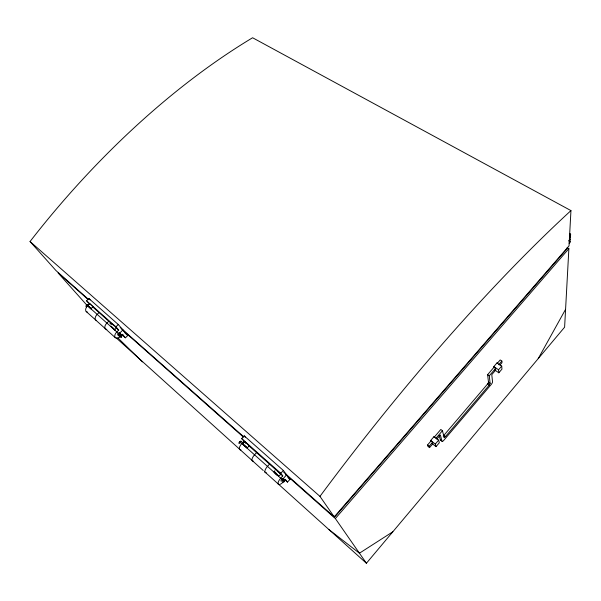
<?xml version="1.0" encoding="UTF-8"?>
<svg xmlns="http://www.w3.org/2000/svg" width="601" height="601" viewBox="0 0 601 601"><rect width="100%" height="100%" fill="white"/><g stroke="black" fill="none" stroke-linecap="round" stroke-linejoin="round"><path stroke-width="0.9" d="M566.901 248.16L566.863 248.942L335.268 516.372L334.952 515.921M567.246 247.732L568.877 248.656L564.609 327.192L366.407 563.25L264.65 471.762M88.309 299.193L55.991 270.578L30.05 241.527A452.891 214.542 -50.7 0 1 252.6 37.75L570.95 210.598L569.034 245.847L334.231 516.92L283.642 472.131M569.44 235.938L570.507 236.486L570.439 237.673L569.41 238.852M569.463 233.504L570.642 234.112L570.574 235.299L569.545 236.486M284.671 480.56L284.311 480.086L283.244 480.838A1.525 0.586 -49.9 0 0 282.59 482.445A1.525 0.586 -49.9 0 0 283.972 481.777C285.708 480.582 282.816 477.464 281.681 479.44A1.525 0.586 -49.9 0 0 280.967 480.785A1.525 0.586 -49.9 0 0 281.591 481.048M118.697 335.05A1.322 0.781 -46.3 0 1 117.676 334.817A1.322 0.781 -46.3 0 1 118.202 333.487L119.659 333.157L120.921 334.885L120.41 335.711A1.322 0.781 -46.3 0 1 118.945 336.049A1.322 0.781 -46.3 0 1 119.366 334.532L120.448 334.021L120.921 334.885M538.233 358.602L565.579 309.335M445.762 436.236L445.356 436.709A2.073 0.609 -53.7 0 1 444.131 437.363L444.071 437.137M494.826 370.058L498.838 372.793L501.963 369.112L501.715 366.084L497.004 362.891L493.857 366.58L493.932 367.294L495.585 368.421L489.267 375.82L490.115 383.303A2.186 0.624 -54.9 0 1 489.161 385.181L445.416 436.642L443.756 435.492A2.073 0.609 -53.7 0 1 443.17 436.01M432.487 442.374L432.878 443.733L429.55 447.64L429.144 446.288L432.487 442.374L430.677 440.51L434.012 436.604L438.647 440.135L439.346 442.734L436.033 446.633L432.089 443.606M435.815 438.467L442.449 430.699L440.811 429.475L434.185 437.227L434.012 436.604M498.725 364.739L501.865 361.066L500.205 359.946L497.072 363.62L497.004 362.891M436.792 439.151L440.353 434.966L441.99 441.247A2.539 0.736 -53.6 0 0 443.831 440.255L491.122 384.595A2.487 0.706 -54.9 0 0 492.542 381.77L491.783 374.648L495.735 370.013L495.585 368.421M499.912 365.123L501.993 362.681L501.865 361.066M436.033 446.633L435.312 444.056L438.647 440.135M498.838 372.793L498.56 369.78L501.715 366.084M443.808 435.432L488.568 382.845L487.621 374.686L493.932 367.294M429.55 447.64L427.927 446.385L427.521 445.033L430.857 441.126M569.222 242.308L570.244 241.129L570.176 242.353L569.162 243.533M366.407 563.25L335.358 518.55L568.877 248.656M569.605 235.299L570.642 234.112M569.478 237.673L570.507 236.486M569.35 240.032L570.379 238.852L570.311 240.024L569.282 241.204L568.508 240.723M283.965 481.168L285.475 479.478L287.488 482.122L289.99 479.335L283.341 470.463L244.201 435.853L241.67 438.58L245.877 443.125M241.67 438.58L280.772 473.318L282.755 475.909L280.712 478.186A5.717 2.201 -49.9 0 0 278.12 483.94A5.717 2.201 -49.9 0 0 282.432 482.768M283.071 478.787L286.617 474.835M280.772 473.318L283.341 470.463M275.972 469.539L280.607 473.656C278.721 481.656 268.069 463.754 278.556 475.932L273.928 471.8L274.95 470.673M269.511 464.137L267.483 466.376A5.657 2.276 -49.7 0 0 264.906 470.921A5.657 2.276 -49.7 0 0 266.348 472.724M256.559 452.621L254.539 454.822A5.597 2.344 -49.4 0 0 252.007 459.329A5.597 2.344 -49.4 0 0 253.502 461.185M249.099 445.657L247.236 448.151L242.519 443.621L247.079 447.843L242.684 443.929L244.539 441.435L249.257 445.957L248.341 445.303M240.926 449.879A5.537 2.404 -49.2 0 1 239.378 447.993A5.537 2.404 -49.2 0 1 241.865 443.515L243.878 441.352M122.011 334.727L125.459 337.8L127.773 335.508L118.277 324.517L88.888 298.532L86.552 300.77L89.474 304.068L87.611 305.856A4.816 3.043 -45.3 0 0 85.62 309.891A4.816 3.043 -45.3 0 0 87.656 312.159M86.176 311.476L115.242 337.619A4.951 2.945 -46.3 0 0 120.718 336.342L122.581 334.502L125.459 337.8M119.967 336.252L121.327 337.401L121.026 336.936L122.889 335.103L122.086 334.246M86.552 300.77L115.903 326.846L118.705 330.062L116.819 331.917A4.951 2.945 -46.3 0 0 115.234 337.612M119.659 333.157L122.95 329.919M115.903 326.846L118.277 324.517M113.078 324.758L112.755 324.255L116.549 327.838L114.656 329.701L115.009 330.159L110.862 326.11L114.656 329.701L111.193 326.613M108.781 321.235L106.903 323.068A4.906 2.975 -46 0 0 104.844 327.162A4.906 2.975 -46 0 0 106.835 329.393M99.037 312.573L97.167 314.383A4.861 3.005 -45.7 0 0 96.325 320.491M92.885 306.81L91.014 308.613L87.325 305.12L91.397 309.094L90.571 308.493L87.708 305.661L89.572 303.866C88.505 302.265 94.162 307.765 92.817 307.036M392.821 531.787L359.428 553.205L328.89 529.519M493.857 366.58L498.56 369.78M487.621 374.686L489.267 375.82M490.115 383.303L488.485 382.168A2.179 0.631 -54.9 0 1 487.546 384.054L489.161 385.181M284.619 479.38L285.197 479.703L284.784 479.162M439.203 435.537L440.39 440.03L441.99 441.247M430.677 440.51L435.312 444.056M427.521 445.033L429.144 446.288M116.391 327.988L116.902 328.304L116.549 327.838M122.303 334.862L123.22 335.546L122.889 335.103M30.05 241.527L319.957 496.373L334.231 516.92M120.162 327.455L243.593 436.672M88.257 299.659L58.072 272.922L87.107 305.436M121.958 329.506L243.397 437.085M285.52 474.399L335.358 518.55M125.016 333.059L127.773 335.508M287.894 477.479L289.99 479.335M92.885 307.103L112.748 324.765M116.061 327.71L118.705 330.062M248.551 445.499L275.784 469.719M282.755 475.909L277.174 470.951L280.607 473.656M109.938 323.248L111.328 324.48M284.701 479.643L287.488 482.122M119.494 333.029L120.929 334.381M240.963 441.262L243.007 443.08M282.936 478.704L284.686 480.334M119.276 332.984L120.448 334.021M282.748 478.697L284.311 480.086M119.794 333.57L120.966 334.614M119.021 333.007L120.185 334.051M282.508 478.779L284.07 480.169M118.743 333.104L119.907 334.148M282.245 478.937L283.8 480.334M119.637 334.126L120.809 335.17M118.465 333.27L119.629 334.314M281.959 479.162L283.522 480.56M87.611 305.856L116.819 331.917L120.41 335.711M241.865 443.515L280.712 478.186L283.972 481.777M86.476 305.165L87.761 306.315M239.559 441.833L241.594 443.651M263.253 470.508L115.625 337.371M117.788 337.8L142.452 361.907M245.989 443.125L244.705 441.75M120.223 336.079L121.026 336.936M89.572 303.866L89.94 304.271M119.734 335.23L120.718 336.342M88.888 298.532L90.105 299.914M244.201 435.853L245.246 437.19M442.449 430.699L444.116 437.333M319.957 496.373A544.205 114.889 -52.9 0 1 570.95 210.598M440.864 440.187A2.539 0.744 -53.6 0 1 440.39 440.03M239.551 443.463A1.472 0.646 -49.1 0 1 238.973 442.742A1.472 0.646 -49.1 0 1 240.385 441.217A1.472 0.646 -49.1 0 1 240.963 441.938M86.754 306.833A1.285 0.811 -45.3 0 1 85.951 306.157A1.285 0.811 -45.3 0 1 86.92 304.85A1.285 0.811 -45.3 0 1 88.054 305.075"/></g></svg>
